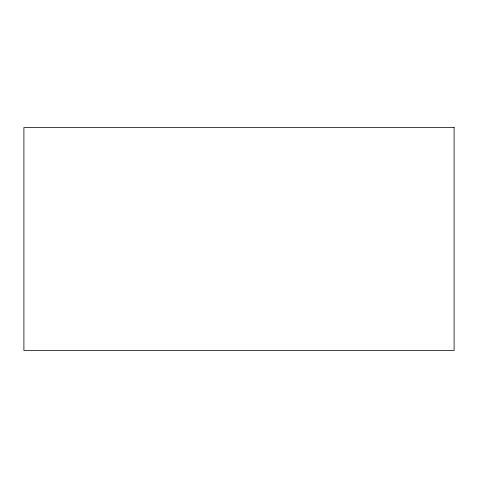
<?xml version="1.0" encoding="UTF-8"?>
<svg xmlns="http://www.w3.org/2000/svg" width="478" height="478" viewBox="0 0 478 478"><rect width="100%" height="100%" fill="white"/><g stroke="black" fill="none" stroke-linecap="round" stroke-linejoin="round"><path stroke-width="0.72" d="M454.1 127.518L23.9 127.518L23.9 350.482L454.1 350.482L454.1 127.518"/></g></svg>
